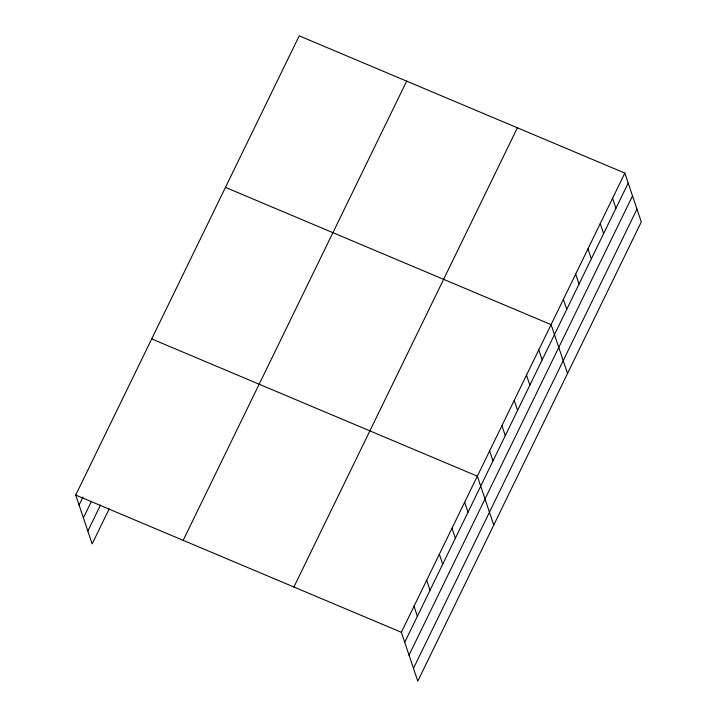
<?xml version="1.0" encoding="UTF-8"?>
<svg xmlns="http://www.w3.org/2000/svg" width="717" height="717" viewBox="0 0 717 717"><rect width="100%" height="100%" fill="white"/><g stroke="black" fill="none" stroke-linecap="round" stroke-linejoin="round"><path stroke-width="1.08" d="M109.208 508.882L92.161 543.907L75.715 495.053L299.213 35.85L624.839 173.093L641.285 221.947L417.787 681.15L401.35 632.295L624.839 173.093M79.085 505.046L82.975 497.042M83.396 517.871L91.193 501.855M87.841 531.082L100.505 505.064M183.176 540.34L406.664 81.138M293.889 587.008L517.378 127.805M404.711 642.289L628.2 183.086M409.031 655.114L632.519 195.911M413.476 668.325L636.965 209.122M225.461 187.388L551.086 324.631L567.532 373.485M151.708 338.926L477.334 476.169L493.78 525.023M75.715 495.053L401.35 632.295M612.551 198.349L615.912 208.342M600.254 223.605L603.615 233.599M587.967 248.862L591.328 258.855M575.67 274.118L579.031 284.111M563.383 299.374L566.744 309.368M538.799 349.887L542.16 359.88M526.502 375.143L529.863 385.137M514.214 400.4L517.575 410.393M501.918 425.656L505.279 435.649M489.63 450.912L492.991 460.906M464.67 502.187L468.031 512.18M452.006 528.205L455.367 538.207M439.342 554.232L442.703 564.225M426.678 580.25L430.039 590.243M414.014 606.277L417.375 616.27"/></g></svg>
